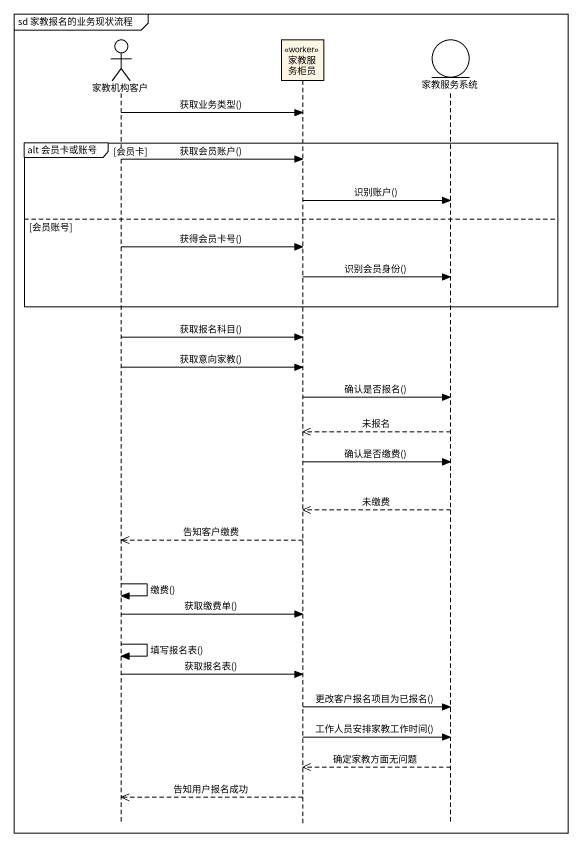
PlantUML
@startuml
mainframe sd 家教报名的业务现状流程
hide footbox
actor 家教机构客户
participant 家教服务柜员 <<worker>>
entity 家教服务系统

家教机构客户 -> 家教服务柜员 : 获取业务类型()
group alt 会员卡或账号 [会员卡]
  家教机构客户 -> 家教服务柜员 : 获取会员账户()
  家教服务柜员 -> 家教服务系统 : 识别账户()
else 会员账号
  家教机构客户 -> 家教服务柜员 : 获得会员卡号()
  家教服务柜员 -> 家教服务系统 : 识别会员身份()
end
家教机构客户 -> 家教服务柜员 : 获取报名科目()
家教机构客户 -> 家教服务柜员 : 获取意向家教()
家教服务柜员 -> 家教服务系统 : 确认是否报名()
家教服务系统 -->> 家教服务柜员 : 未报名
家教服务柜员 -> 家教服务系统 : 确认是否缴费()
家教服务系统 -->> 家教服务柜员 : 未缴费
家教服务柜员 -->> 家教机构客户 : 告知客户缴费
家教机构客户 -> 家教机构客户 : 缴费()
家教机构客户 -> 家教服务柜员 : 获取缴费单()
家教机构客户 -> 家教机构客户 : 填写报名表()
家教机构客户 -> 家教服务柜员 : 获取报名表()
家教服务柜员 -> 家教服务系统 : 更改客户报名项目为已报名()
家教服务柜员 -> 家教服务系统 : 工作人员安排家教工作时间()
家教服务系统 -->> 家教服务柜员 : 确定家教方面无问题
家教服务柜员 -->> 家教机构客户 : 告知用户报名成功
@enduml
